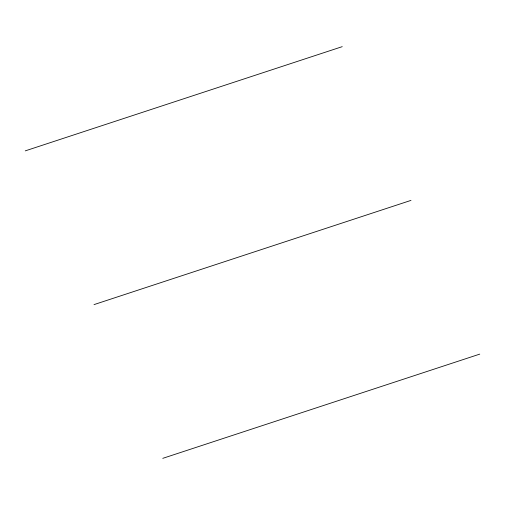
<?xml version="1.0" encoding="UTF-8"?>
<svg xmlns="http://www.w3.org/2000/svg" width="505" height="505" viewBox="0 0 505 505"><rect width="100%" height="100%" fill="white"/><g stroke="black" fill="none" stroke-linecap="round" stroke-linejoin="round"><path stroke-width="0.76" d="M25.25 150.875L342.232 46.656M94.012 304.61L410.988 200.39M162.768 458.344L479.75 354.125"/></g></svg>
